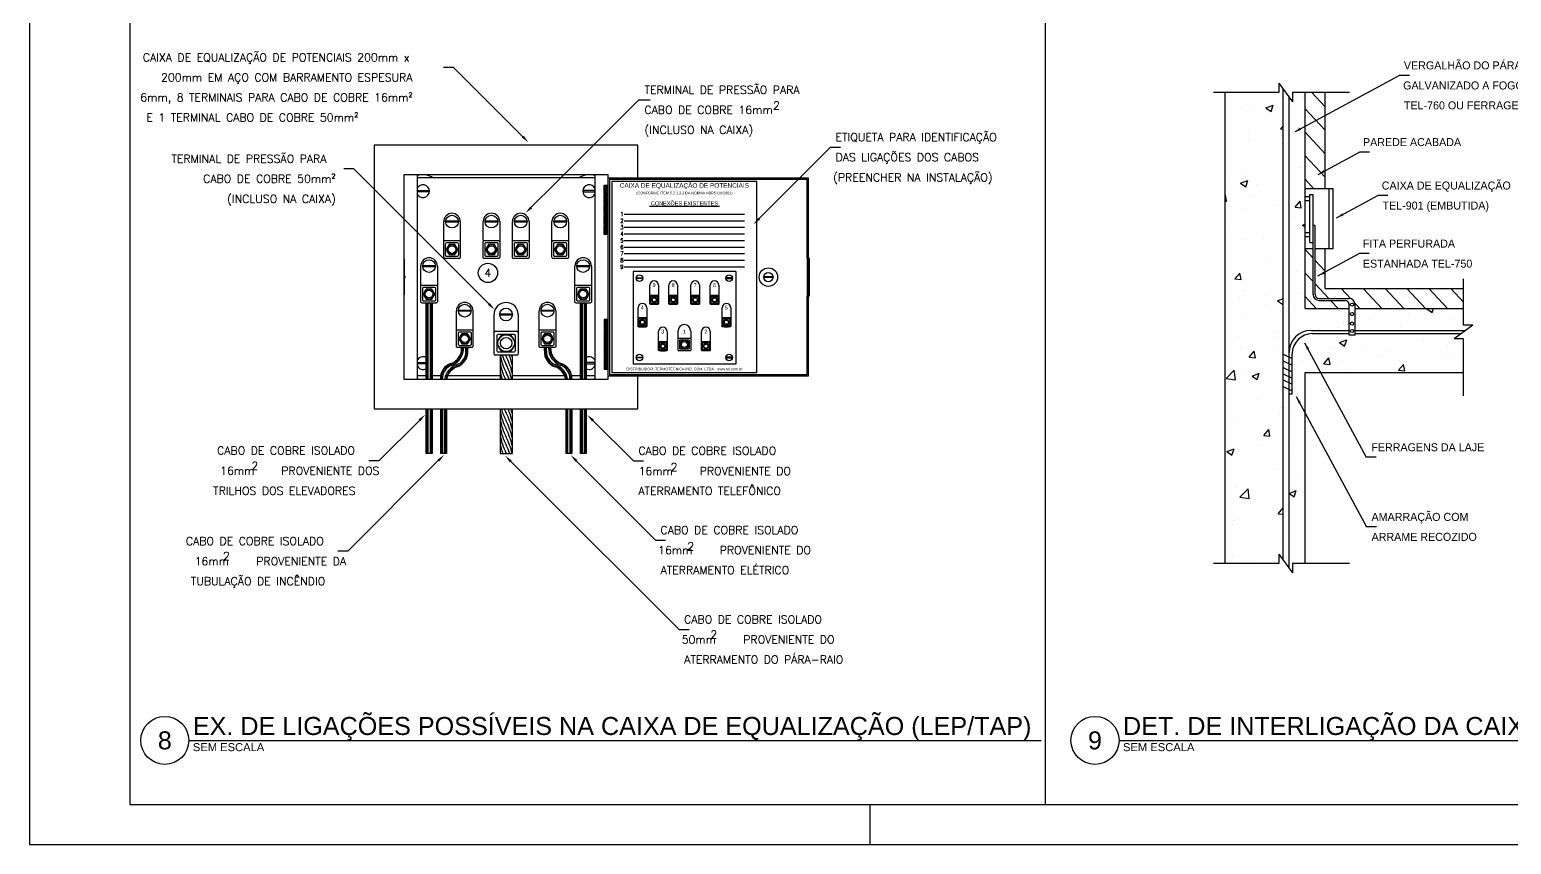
# Paper-space layout '6-EDA-DET-GER0-05_R01' of a CAD drawing. Extents: x 324 to 1165, y -59 to 535.
# Drawn here: x 324.5 to 694.8, y -59.1 to 144.5 of the extents above; entities that cross this region are included whole.
import ezdxf
from ezdxf.enums import TextEntityAlignment as Align

# ---------------------------------------------------------------- set-up
doc = ezdxf.new("R2010")
doc.units = 0
doc.header["$LTSCALE"] = 0.1
doc.layers.get('0').update_dxf_attribs({"linetype": 'CONTINUOUS'})
for name, color, linetype in [('A-02', 2, 'CONTINUOUS'), ('C01', 1, 'CONTINUOUS'), ('C02', 2, 'CONTINUOUS'), ('C03', 3, 'CONTINUOUS'), ('C04', 4, 'CONTINUOUS'), ('Termotécnica', 7, 'CONTINUOUS'), ('Títulos', 2, 'CONTINUOUS')]:
    doc.layers.add(name, color=color, linetype=linetype)
doc.styles.add('120CL', font='arial.ttf', dxfattribs={"height": 3})
doc.styles.add('80CL', font='ACENT.SHX', dxfattribs={"height": 2})
doc.styles.add('R80', font='romans.shx', dxfattribs={"height": 0.2})
doc.styles.get("Standard").update_dxf_attribs({"font": 'ARIALUNI.TTF'})

# ---------------------------------------------------------------- blocks, each defined once
blk = doc.blocks.new('*X77')
at = {"color": 0}
for p, q in [((43.46, 100.65), (43.46, 100.65)), ((43.55, 100.87), (43.55, 100.87)), ((28.39, 98.27), (28.39, 98.27)), ((29.11, 97.38), (29.11, 97.38)), ((30.11, 98.82), (30.11, 98.82)), ((34.23, 98.17), (36.05, 98.87)), ((34.23, 98.17), (35.52, 97.3)), ((35.52, 97.3), (36.05, 98.87)), ((35.62, 98.23), (35.62, 98.23)), ((29.97, 92.79), (29.97, 92.79)), ((37.91, 92.89), (38.52, 93.61)), ((37.91, 92.89), (38.52, 92.84)), ((29.8, 90.17), (29.8, 90.17)), ((38.32, 89.17), (38.32, 89.17)), ((43.15, 92), (43.15, 92)), ((43.85, 92.21), (43.85, 92.21)), ((28.78, 87.98), (28.78, 87.98)), ((29.48, 81.51), (29.48, 81.51)), ((42.83, 83.34), (42.83, 83.34)), ((24.91, 79.51), (24.91, 79.51)), ((27.9, 79.32), (29.73, 80.01)), ((27.9, 79.32), (29.2, 78.44)), ((29.2, 78.44), (29.73, 80.01)), ((31.79, 79.02), (31.79, 79.02)), ((24.02, 76.33), (24.12, 76.46)), ((24.02, 74.86), (24.42, 74.83)), ((24.42, 74.83), (24.12, 76.46)), ((30.39, 76.01), (30.39, 76.01)), ((41.52, 73.33), (42.77, 74.83)), ((42.52, 74.69), (42.52, 74.69)), ((43.07, 73.2), (42.77, 74.83)), ((29.17, 72.86), (29.17, 72.86)), ((37.24, 73.66), (37.24, 73.66)), ((41.37, 70.93), (41.37, 70.93)), ((41.52, 73.33), (43.07, 73.2)), ((24.95, 68.76), (24.95, 68.76)), ((43.42, 68.85), (44.02, 69.07)), ((43.42, 68.85), (44.02, 68.45)), ((43.47, 67.95), (43.47, 67.95)), ((28.31, 65.34), (28.31, 65.34)), ((28.85, 64.2), (28.85, 64.2)), ((33.62, 65.7), (33.62, 65.7)), ((42.2, 66.03), (42.2, 66.03)), ((34.53, 60.67), (34.53, 60.67)), ((41.04, 61.53), (41.04, 61.53)), ((26.47, 55.41), (27.73, 56.9)), ((28.03, 55.27), (27.73, 56.9)), ((38.24, 56.25), (38.24, 56.25)), ((41.88, 57.38), (41.88, 57.38)), ((26.47, 55.41), (28.03, 55.27)), ((28.53, 55.55), (28.53, 55.55)), ((28.55, 52.42), (28.55, 52.42)), ((27.69, 50.42), (27.69, 50.42)), ((34.04, 48.92), (34.04, 48.92)), ((34.2, 51.27), (34.2, 51.27)), ((37.1, 49.99), (38.52, 50.54)), ((37.1, 49.99), (38.39, 49.12)), ((38.39, 49.12), (38.52, 49.49)), ((41.57, 48.72), (41.57, 48.72)), ((42.43, 51.83), (42.43, 51.83)), ((28.22, 46.89), (28.22, 46.89)), ((53.63, 44.48), (53.63, 44.48)), ((60.14, 45.33), (60.14, 45.33)), ((61.79, 47.75), (61.79, 47.75)), ((67.49, 45.94), (67.49, 45.94)), ((69.98, 46.63), (69.98, 46.63)), ((74.46, 47.91), (74.82, 48.05)), ((74.46, 47.91), (75.76, 47.04)), ((75.67, 47.17), (75.67, 47.17)), ((75.76, 47.04), (76.1, 48.05)), ((81.24, 45.51), (81.24, 45.51)), ((27.36, 41.02), (27.36, 41.02)), ((37.21, 42.32), (37.21, 42.32)), ((52.33, 43.33), (52.33, 43.33)), ((54.38, 41.73), (54.38, 41.73)), ((67.89, 43.68), (67.89, 43.68)), ((27.9, 38.23), (27.9, 38.23)), ((30.08, 35.85), (31.34, 37.34)), ((31.64, 35.71), (31.34, 37.34)), ((37.17, 40.73), (37.17, 40.73)), ((37.26, 38.61), (37.26, 38.61)), ((51.14, 38.03), (51.14, 38.03)), ((52.62, 39.53), (54.44, 40.22)), ((52.62, 39.53), (53.91, 38.65)), ((53.91, 38.65), (54.44, 40.22)), ((58.56, 37.63), (58.56, 37.63)), ((65.02, 37.44), (65.02, 37.44)), ((73.72, 40.23), (73.72, 40.23)), ((79.56, 38.54), (79.56, 38.54)), ((30.08, 35.85), (31.64, 35.71)), ((43.4, 35.02), (43.4, 35.02)), ((46.79, 34.22), (46.79, 34.22)), ((48.73, 34.22), (49.98, 35.71)), ((48.73, 34.22), (50.29, 34.08)), ((50.29, 34.08), (49.98, 35.71)), ((53.3, 35.08), (53.3, 35.08)), ((63.14, 36.38), (63.14, 36.38)), ((67.38, 32.59), (68.63, 34.08)), ((67.57, 35.02), (67.57, 35.02)), ((68.93, 32.45), (68.63, 34.08)), ((78.9, 36.86), (78.9, 36.86)), ((80.92, 36.85), (80.92, 36.85)), ((24.3, 30.53), (26.33, 32.64)), ((24.3, 30.53), (26.61, 30.17)), ((26.61, 30.17), (26.33, 32.64)), ((28.23, 32.42), (28.23, 32.42)), ((30.37, 32.06), (30.37, 32.06)), ((30.77, 31.14), (32.59, 31.84)), ((30.77, 31.14), (32.07, 30.27)), ((32.07, 30.27), (32.59, 31.84)), ((40.93, 31.41), (40.93, 31.41)), ((54.07, 33.07), (54.07, 33.07)), ((67.38, 32.59), (68.93, 32.45)), ((27.59, 29.58), (27.59, 29.58)), ((32.2, 25.33), (32.2, 25.33)), ((38.16, 23.32), (38.16, 23.32)), ((40.62, 22.76), (40.62, 22.76)), ((27.27, 20.92), (27.27, 20.92)), ((37.68, 21.84), (37.68, 21.84)), ((33.69, 16.29), (34.94, 17.79)), ((33.69, 16.29), (35.24, 16.16)), ((35.24, 16.16), (34.94, 17.79)), ((24.45, 12.29), (26.27, 12.98)), ((24.45, 12.29), (25.74, 11.41)), ((25.74, 11.41), (26.27, 12.98)), ((26.95, 12.27), (26.95, 12.27)), ((27.02, 12.11), (27.02, 12.11)), ((33.11, 13.71), (33.11, 13.71)), ((40.3, 14.1), (40.3, 14.1)), ((40.9, 11.53), (40.9, 11.53)), ((37.09, 7.81), (37.09, 7.81)), ((32.78, 4.32), (32.78, 4.32)), ((42.62, 5.61), (42.62, 5.61)), ((26.27, 3.46), (26.27, 3.46)), ((26.64, 3.61), (26.64, 3.61)), ((27.75, 0.9), (29.77, 3.01)), ((27.75, 0.9), (30.06, 0.54)), ((30.06, 0.54), (29.77, 3.01)), ((40.02, 1.84), (41.79, 2.52)), ((40.02, 1.78), (41.26, 0.95)), ((41.26, 0.95), (41.79, 2.52)), ((43.32, 2.1), (43.32, 2.1)), ((28.16, -0.5), (28.16, -0.5)), ((35.84, -1.76), (35.84, -1.76)), ((37.3, -3.26), (38.52, -1.81)), ((37.3, -3.26), (38.52, -3.37)), ((25.94, -5.94), (25.94, -5.94)), ((26.32, -5.04), (26.32, -5.04)), ((27.44, -4.67), (27.44, -4.67)), ((35.78, -4.64), (35.78, -4.64)), ((41.32, -5.25), (41.32, -5.25)), ((38.09, -9.6), (38.09, -9.6)), ((26, -13.7), (26, -13.7)), ((28.94, -14.9), (28.94, -14.9)), ((30.67, -14.98), (30.67, -14.98))]:
    blk.add_line(p, q, dxfattribs=at)
blk = doc.blocks.new('*U81')
blk.add_line((0.6, 0), (21.9, 0))
blk.add_circle((0, 0), 0.6)
at = {"color": 1}
for tag, height, p in [('NOMEDES', 0.45, (0.7, 0)), ('ESCDES', 0.2, (0.7, -0.329))]:
    blk.add_attdef(tag, text='', height=height, dxfattribs=at).set_placement(p, align=Align.BOTTOM_LEFT)
blk.add_attdef('NUMDES', text='', height=0.45, dxfattribs=at).set_placement((0, 0), align=Align.MIDDLE_CENTER)
blk = doc.blocks.new('*U78')
blk.add_line((0.6, 0), (16.91, 0))
blk.add_circle((0, 0), 0.6)
at = {"color": 1}
for tag, height, p in [('NOMEDES', 0.45, (0.7, 0)), ('ESCDES', 0.2, (0.7, -0.329))]:
    blk.add_attdef(tag, text='', height=height, dxfattribs=at).set_placement(p, align=Align.BOTTOM_LEFT)
blk.add_attdef('NUMDES', text='', height=0.45, dxfattribs=at).set_placement((0, 0), align=Align.MIDDLE_CENTER)

psp = doc.layouts.new('6-EDA-DET-GER0-05_R01')

# ---------------------------------------------------------------- linework, layer by layer
for p, q in [((324.46, 534.88), (324.46, -59.12)), ((534.46, -49.12), (534.46, -59.12)), ((324.46, -59.12), (1165.46, -59.12))]:
    psp.add_line(p, q)
at = {"color": 6}
for p, q in [((349.46, 524.88), (349.46, -49.12)), ((349.46, -49.12), (1155.46, -49.12))]:
    psp.add_line(p, q, dxfattribs=at)
at = {"layer": 'A-02'}
psp.add_line((578.25, 149.88), (578.25, -49.12), dxfattribs=at)
at = {"layer": 'C01'}
for p, q in [((636.68, 131.12), (636.68, 128.77)), ((636.68, 131.12), (640.1, 126.43)), ((636.68, 128.77), (620.34, 128.77)), ((654.28, 128.77), (640.1, 128.77)), ((640.1, 128.77), (640.1, 126.43)), ((644.83, 128.8), (648.21, 125.18)), ((643.21, 124.67), (648.21, 119.31)), ((643.21, 118.81), (648.21, 113.45)), ((643.21, 112.95), (648.21, 107.59)), ((643.21, 107.08), (645.34, 104.8)), ((643.21, 89.49), (645.21, 87.35)), ((645.71, 86.81), (648.21, 84.13)), ((643.21, 83.63), (645.21, 81.49)), ((682.79, 70.6), (682.79, 82.21)), ((645.71, 80.95), (649.12, 77.3)), ((652.25, 79.8), (654.65, 77.23)), ((657.73, 79.8), (662.39, 74.8)), ((663.2, 79.8), (667.86, 74.8)), ((668.67, 79.8), (673.33, 74.8)), ((674.14, 79.8), (678.8, 74.8)), ((679.61, 79.8), (682.79, 76.39)), ((643.21, 77.77), (645.98, 74.8)), ((649.58, 76.8), (651.45, 74.8)), ((655.67, 76.14), (656.92, 74.8)), ((685.14, 70.6), (680.44, 67.19)), ((685.14, 70.6), (682.79, 70.6)), ((682.79, 67.19), (680.44, 67.19)), ((682.79, 53), (682.79, 67.19)), ((636.68, 13.41), (640.1, 8.72)), ((636.68, 13.41), (636.68, 11.06)), ((636.68, 11.06), (620.34, 11.06)), ((654.28, 11.06), (640.1, 11.06)), ((640.1, 11.06), (640.1, 8.72))]:
    psp.add_line(p, q, dxfattribs=at)
at = {"layer": 'C02'}
for p, q in [((640.85, 119.05), (666.77, 133.02)), ((669.27, 133.02), (666.77, 133.02)), ((648.21, 104.8), (648.21, 128.8)), ((646.45, 108.28), (656.81, 113.86)), ((659.31, 113.86), (656.81, 113.86)), ((651.05, 97.43), (661.41, 103.01)), ((663.91, 103.01), (661.41, 103.01)), ((648.21, 79.8), (648.21, 89.8)), ((646.42, 82.91), (656.77, 88.49)), ((659.27, 88.49), (656.77, 88.49)), ((648.21, 79.8), (682.79, 79.8)), ((643.11, 66.24), (658.52, 37.61)), ((641.01, 52.82), (658.57, 20.21)), ((661.02, 37.61), (658.52, 37.61)), ((661.07, 20.21), (658.57, 20.21))]:
    psp.add_line(p, q, dxfattribs=at)
for points in [[(642.19, 119.41), (641.91, 119.94), (640.46, 118.83)], [(648.19, 108.86), (647.9, 109.39), (646.45, 108.28)], [(652.79, 98.01), (652.5, 98.54), (651.05, 97.43)], [(648.15, 83.49), (647.87, 84.02), (646.42, 82.91)], [(643.68, 64.51), (644.22, 64.79), (643.11, 66.24)], [(641.59, 51.09), (642.12, 51.37), (641.01, 52.82)]]:
    psp.add_solid(points, dxfattribs=at)
at = {"layer": 'C03'}
for p, q in [((623.21, 11.06), (623.21, 128.8)), ((643.21, 74.8), (643.21, 128.8)), ((643.21, 104.8), (650.21, 104.8)), ((649.21, 89.8), (649.21, 104.8)), ((650.21, 89.8), (650.21, 104.8)), ((643.21, 102.8), (644.41, 102.8)), ((643.21, 101.8), (644.41, 101.8)), ((644.41, 103.3), (645.21, 103.3)), ((644.41, 91.3), (644.41, 103.3)), ((645.21, 78.3), (645.21, 103.3)), ((643.21, 93.8), (644.41, 93.8)), ((643.21, 92.8), (644.41, 92.8)), ((645.71, 95.52), (645.21, 95.52)), ((645.71, 78.3), (645.71, 95.52)), ((643.21, 89.8), (645.21, 89.8)), ((644.41, 91.3), (645.21, 91.3)), ((645.71, 89.8), (650.21, 89.8)), ((643.21, 74.8), (654.21, 74.8)), ((646.71, 77.3), (654.21, 77.3)), ((646.71, 76.8), (653.21, 76.8)), ((654.21, 68.13), (654.21, 75.8)), ((655.71, 68.13), (655.71, 75.8)), ((655.71, 74.8), (682.79, 74.8)), ((644.71, 69.3), (654.21, 69.3)), ((645.01, 68.5), (654.21, 68.5)), ((655.71, 68.13), (654.21, 68.13)), ((655.71, 69.3), (683.34, 69.3)), ((655.71, 68.5), (682.24, 68.5)), ((640.01, 53.36), (640.01, 63.5)), ((643.21, 58.8), (682.79, 58.8)), ((643.21, 11.06), (643.21, 58.8)), ((640.01, 53.36), (639.21, 53.36))]:
    psp.add_line(p, q, dxfattribs=at)
for centre in [(654.96, 75.74), (654.96, 73.38), (654.96, 71.02), (654.96, 69.18)]:
    psp.add_circle(centre, 0.394, dxfattribs=at)
for centre, radius, start, end in [((646.71, 78.3), 1.5, 180, 270), ((646.71, 78.3), 1, 180, 270), ((653.21, 75.8), 1, 0, 90), ((654.21, 75.8), 1.5, 0, 90), ((644.71, 63.8), 5.5, 90, 180), ((645.01, 63.5), 5, 90, 180)]:
    psp.add_arc(centre, radius, start, end, dxfattribs=at)
at = {"layer": 'C04'}
for p, q in [((637.71, 12), (637.71, 129.71)), ((639.21, 9.94), (639.21, 127.65)), ((637.71, 63.38), (640.01, 62.29)), ((637.71, 61.67), (640.01, 60.59)), ((637.71, 60.02), (640.01, 58.93)), ((637.71, 58.46), (640.01, 57.38)), ((637.71, 56.95), (640.01, 55.87)), ((637.71, 55.31), (640.01, 54.23))]:
    psp.add_line(p, q, dxfattribs=at)
at = {"layer": 'Termotécnica', "color": 2}
for p, q in [((430.39, 135.03), (427.89, 135.03)), ((430.39, 135.03), (447.72, 117.71)), ((476.68, 126.92), (455.85, 106.09)), ((476.68, 126.92), (479.55, 126.92)), ((524.62, 115.08), (506.78, 97.24)), ((524.62, 115.08), (527.12, 115.08)), ((405.46, 109.69), (402.96, 109.69)), ((405.46, 109.69), (433.2, 81.95)), ((421.3, 108.16), (421.3, 57.1)), ((465.77, 57.1), (465.77, 108.16)), ((455.85, 106.09), (449.82, 100.07)), ((468.08, 103.27), (468.08, 105.61)), ((468.08, 105.61), (468.9, 105.61)), ((468.9, 105.61), (468.9, 93.25)), ((468.9, 105.61), (469.07, 105.61)), ((468.9, 103.27), (468.08, 103.27)), ((468.08, 100.76), (468.08, 103.1)), ((468.9, 103.1), (468.08, 103.1)), ((468.9, 100.76), (468.08, 100.76)), ((468.08, 98.26), (468.08, 100.6)), ((468.9, 100.6), (468.08, 100.6)), ((468.9, 98.26), (468.08, 98.26)), ((468.08, 95.76), (468.08, 98.1)), ((468.9, 98.1), (468.08, 98.1)), ((473.08, 98.38), (503.1, 98.38)), ((473.08, 96.73), (503.1, 96.73)), ((468.9, 95.76), (468.08, 95.76)), ((468.08, 93.25), (468.08, 95.59)), ((468.9, 95.59), (468.08, 95.59)), ((468.9, 93.25), (468.08, 93.25)), ((468.9, 93.25), (469.07, 93.25)), ((473.08, 95.08), (503.1, 95.08)), ((473.08, 93.43), (503.1, 93.43)), ((473.08, 91.79), (503.1, 91.79)), ((473.08, 90.14), (503.1, 90.14)), ((418.11, 87.08), (418.01, 87.08)), ((418.17, 78.25), (418.17, 87.01)), ((473.08, 88.49), (503.1, 88.49)), ((473.08, 86.85), (503.1, 86.85)), ((473.08, 85.2), (503.1, 85.2)), ((433.2, 81.95), (439.22, 75.92)), ((500.94, 84), (475.25, 84)), ((475.25, 84), (475.25, 60.86)), ((500.94, 84), (500.94, 60.86)), ((418.11, 78.18), (418.01, 78.18)), ((423.51, 76.15), (423.51, 57.1)), ((423.51, 76.15), (425.06, 76.15)), ((425.06, 76.15), (425.06, 57.1)), ((462.02, 76.15), (463.57, 76.15)), ((462.02, 76.15), (462.02, 57.1)), ((463.57, 76.15), (463.57, 57.1)), ((468.08, 72.01), (468.08, 69.67)), ((469.07, 72.01), (468.08, 72.01)), ((468.9, 72.01), (469.07, 72.01)), ((468.9, 72.01), (468.9, 59.65)), ((469.07, 70.84), (469.07, 72.54)), ((440.52, 63.41), (440.52, 68.82)), ((440.83, 69.14), (446.24, 69.14)), ((441.31, 66.51), (441.31, 68.02)), ((446.56, 68.82), (446.56, 63.41)), ((468.9, 69.67), (468.08, 69.67)), ((468.08, 69.5), (468.08, 67.16)), ((468.9, 69.5), (468.08, 69.5)), ((468.9, 67.16), (468.08, 67.16)), ((468.08, 67), (468.08, 64.66)), ((468.9, 67), (468.08, 67)), ((476.68, 70.18), (478.5, 70.18)), ((477.1, 70.18), (478.08, 70.18)), ((486.52, 64.37), (486.52, 67.19)), ((486.68, 67.36), (489.5, 67.36)), ((486.93, 65.99), (486.93, 66.78)), ((489.67, 67.19), (489.67, 64.37)), ((498.1, 70.18), (499.08, 70.18)), ((432.08, 65.01), (434.31, 65.01)), ((433.97, 64.18), (433.97, 65.01)), ((446.24, 63.09), (440.83, 63.09)), ((442.04, 63.09), (442.04, 57.1)), ((445.04, 63.09), (445.04, 57.1)), ((453.11, 64.18), (453.11, 65.01)), ((468.9, 64.66), (468.08, 64.66)), ((468.08, 64.5), (468.08, 62.16)), ((468.9, 64.5), (468.08, 64.5)), ((482.13, 64.21), (483.29, 64.21)), ((489.5, 64.21), (486.68, 64.21)), ((468.9, 62.16), (468.08, 62.16)), ((468.08, 61.99), (468.08, 59.65)), ((468.9, 61.99), (468.08, 61.99)), ((468.08, 59.65), (469.07, 59.65)), ((468.9, 59.65), (469.07, 59.65)), ((500.94, 60.86), (475.25, 60.86)), ((423.51, 49.69), (423.51, 38.57)), ((425.06, 49.69), (425.06, 38.57)), ((427.1, 49.69), (427.1, 38.57)), ((428.65, 49.69), (428.65, 38.57)), ((442.04, 49.69), (442.04, 38.57)), ((445.04, 49.69), (445.04, 38.57)), ((458.43, 49.69), (458.43, 38.57)), ((459.98, 49.69), (459.98, 38.57)), ((462.02, 49.69), (462.02, 38.57)), ((463.57, 49.69), (463.57, 38.57)), ((411.76, 36.72), (421.86, 46.82)), ((475.34, 36.69), (465.23, 46.79)), ((425.06, 38.57), (423.51, 38.57)), ((428.65, 38.57), (427.1, 38.57)), ((442.04, 38.57), (445.04, 38.57)), ((459.98, 38.57), (458.43, 38.57)), ((463.57, 38.57), (462.02, 38.57)), ((403.94, 14.12), (426.59, 36.77)), ((411.76, 36.72), (409.26, 36.72)), ((450.73, 30.55), (444.71, 36.57)), ((480.9, 16.9), (461.07, 36.74)), ((475.34, 36.69), (477.84, 36.69)), ((486.77, -5.41), (450.73, 30.55)), ((480.9, 16.9), (483.4, 16.9)), ((403.94, 14.12), (401.44, 14.12)), ((486.77, -5.41), (489.27, -5.41))]:
    psp.add_line(p, q, dxfattribs=at)
at = {"layer": 'Termotécnica', "color": 3}
for p, q in [((476.48, 115.57), (410.6, 115.57)), ((410.6, 115.57), (410.6, 49.69)), ((476.48, 107.34), (476.48, 115.57)), ((469.07, 108.16), (418.01, 108.16)), ((418.01, 108.16), (418.01, 57.1)), ((469.07, 57.1), (469.07, 108.16)), ((519.14, 107.34), (469.07, 107.34)), ((518.81, 107.01), (469.4, 107.01)), ((469.4, 107.01), (469.4, 58.25)), ((518.81, 87.35), (518.81, 107.01)), ((519.14, 87.44), (519.14, 107.34)), ((519.03, 78.13), (519.03, 87.13)), ((519.36, 78.04), (519.36, 87.22)), ((518.81, 58.25), (518.81, 77.91)), ((519.14, 57.92), (519.14, 77.82)), ((442.35, 68.18), (441.15, 66.11)), ((444.73, 68.18), (442.35, 68.18)), ((445.93, 66.11), (444.73, 68.18)), ((487.47, 66.86), (486.85, 65.78)), ((488.71, 66.86), (487.47, 66.86)), ((489.34, 65.78), (488.71, 66.86)), ((441.15, 66.11), (442.35, 64.05)), ((442.35, 64.05), (444.73, 64.05)), ((444.73, 64.05), (445.93, 66.11)), ((486.85, 65.78), (487.47, 64.71)), ((487.47, 64.71), (488.71, 64.71)), ((488.71, 64.71), (489.34, 65.78)), ((418.01, 57.1), (469.07, 57.1)), ((469.07, 57.92), (519.14, 57.92)), ((469.4, 58.25), (518.81, 58.25)), ((476.48, 49.69), (476.48, 57.92)), ((410.6, 49.69), (476.48, 49.69))]:
    psp.add_line(p, q, dxfattribs=at)
at = {"layer": 'Termotécnica', "color": 1}
for p, q in [((465.77, 107.43), (421.3, 107.43)), ((468.34, 103.35), (468.34, 105.52)), ((468.67, 103.35), (468.67, 105.52)), ((468.34, 100.85), (468.34, 103.02)), ((468.34, 98.34), (468.34, 100.52)), ((468.41, 103.1), (468.41, 103.27)), ((468.41, 100.6), (468.41, 100.76)), ((468.67, 100.85), (468.67, 103.02)), ((468.67, 98.34), (468.67, 100.52)), ((437.81, 91.74), (437.81, 96.51)), ((441.95, 96.51), (441.95, 91.42)), ((445.13, 91.42), (445.13, 96.51)), ((449.27, 96.51), (449.27, 91.42)), ((468.34, 95.84), (468.34, 98.01)), ((468.41, 98.1), (468.41, 98.26)), ((468.67, 95.84), (468.67, 98.01)), ((468.34, 93.34), (468.34, 95.51)), ((468.41, 95.59), (468.41, 95.76)), ((468.67, 93.34), (468.67, 95.51)), ((518.81, 87.35), (518.81, 77.91)), ((484.23, 77.97), (484.23, 80.62)), ((486.38, 80.62), (486.38, 77.97)), ((489.73, 77.98), (489.73, 80.63)), ((491.89, 80.63), (491.89, 77.98)), ((423.67, 76.15), (423.67, 57.1)), ((424, 76.15), (424, 57.1)), ((424.57, 76.15), (424.57, 57.1)), ((424.89, 76.15), (424.89, 57.1)), ((451.81, 69.14), (451.81, 74.24)), ((455.95, 74.24), (455.95, 69.14)), ((462.18, 76.15), (462.18, 57.1)), ((462.51, 76.15), (462.51, 57.1)), ((463.08, 76.15), (463.08, 57.1)), ((463.41, 76.15), (463.41, 57.1)), ((440.52, 68.82), (440.52, 73.28)), ((446.56, 73.28), (446.56, 68.82)), ((468.34, 71.92), (468.34, 69.75)), ((468.67, 71.92), (468.67, 69.75)), ((468.34, 69.42), (468.34, 67.25)), ((468.34, 66.92), (468.34, 64.74)), ((468.41, 69.67), (468.41, 69.5)), ((468.41, 67.16), (468.41, 67)), ((468.67, 69.42), (468.67, 67.25)), ((468.67, 66.92), (468.67, 64.74)), ((486.52, 67.19), (486.52, 69.18)), ((489.67, 69.18), (489.67, 67.19)), ((492.4, 66.36), (492.4, 69.02)), ((494.56, 69.02), (494.56, 66.36)), ((433.48, 64.18), (433.48, 65.01)), ((433.81, 64.18), (433.81, 65.01)), ((453.27, 64.18), (453.27, 65.01)), ((453.6, 64.18), (453.6, 65.01)), ((468.34, 64.41), (468.34, 62.24)), ((468.41, 64.66), (468.41, 64.5)), ((468.67, 64.41), (468.67, 62.24)), ((468.34, 61.91), (468.34, 59.74)), ((468.41, 62.16), (468.41, 61.99)), ((468.67, 61.91), (468.67, 59.74)), ((421.3, 58.01), (423.51, 58.01)), ((425.06, 58.01), (427.16, 58.01)), ((428.96, 58.01), (442.04, 58.01)), ((445.04, 58.01), (458.12, 58.01)), ((459.92, 58.01), (462.02, 58.01)), ((463.57, 58.01), (465.77, 58.01)), ((423.67, 49.69), (423.67, 38.57)), ((424, 49.69), (424, 38.57)), ((424.57, 49.69), (424.57, 38.57)), ((424.89, 49.69), (424.89, 38.57)), ((427.27, 49.69), (427.27, 38.57)), ((427.6, 49.69), (427.6, 38.57)), ((428.16, 49.69), (428.16, 38.57)), ((428.49, 49.69), (428.49, 38.57)), ((458.59, 49.69), (458.59, 38.57)), ((458.92, 49.69), (458.92, 38.57)), ((459.48, 49.69), (459.48, 38.57)), ((459.81, 49.69), (459.81, 38.57)), ((462.18, 49.69), (462.18, 38.57)), ((462.51, 49.69), (462.51, 38.57)), ((463.08, 49.69), (463.08, 38.57)), ((463.41, 49.69), (463.41, 38.57))]:
    psp.add_line(p, q, dxfattribs=at)
at = {"layer": 'Termotécnica', "color": 4}
psp.add_line((496.85, 100.29), (479.41, 100.29), dxfattribs=at)
at = {"layer": 'Termotécnica', "color": 1}
for points in [[(421.35, 104.27), (424.22, 104.27), (424.22, 103.95), (421.35, 103.95)], [(465.72, 104.27), (462.86, 104.27), (462.86, 103.95), (465.72, 103.95)], [(428.58, 96.67), (431.44, 96.67), (431.44, 96.36), (428.58, 96.36)], [(438.45, 96.67), (441.31, 96.67), (441.31, 96.36), (438.45, 96.36)], [(445.77, 96.67), (448.63, 96.67), (448.63, 96.36), (445.77, 96.36)], [(455.63, 96.67), (458.5, 96.67), (458.5, 96.36), (455.63, 96.36)], [(422.85, 85.53), (425.72, 85.53), (425.72, 85.22), (422.85, 85.22)], [(461.36, 85.53), (464.23, 85.53), (464.23, 85.22), (461.36, 85.22)], [(476.16, 82.43), (477.65, 82.43), (477.65, 82.26), (476.16, 82.26)], [(500.03, 82.43), (498.54, 82.43), (498.54, 82.26), (500.03, 82.26)], [(431.76, 74.4), (434.63, 74.4), (434.63, 74.08), (431.76, 74.08)], [(452.45, 74.4), (455.32, 74.4), (455.32, 74.08), (452.45, 74.08)], [(480.92, 76.33), (481.29, 76.97), (480.92, 77.62), (480.17, 77.62), (479.8, 76.97), (480.17, 76.33)], [(485.68, 76.33), (486.05, 76.97), (485.68, 77.62), (484.93, 77.62), (484.56, 76.97), (484.93, 76.33)], [(491.19, 76.34), (491.56, 76.98), (491.19, 77.63), (490.44, 77.63), (490.07, 76.98), (490.44, 76.34)], [(496.01, 76.33), (496.39, 76.97), (496.01, 77.62), (495.27, 77.62), (494.9, 76.97), (495.27, 76.33)], [(442.11, 73.44), (444.97, 73.44), (444.97, 73.12), (442.11, 73.12)], [(442.11, 73.44), (444.97, 73.44), (444.97, 73.12), (442.11, 73.12)], [(477.96, 70.69), (478.34, 71.34), (477.96, 71.98), (477.22, 71.98), (476.85, 71.34), (477.22, 70.69)], [(498.97, 70.69), (499.34, 71.34), (498.97, 71.98), (498.22, 71.98), (497.85, 71.34), (498.22, 70.69)], [(483.08, 64.72), (483.45, 65.37), (483.08, 66.02), (482.33, 66.02), (481.96, 65.37), (482.33, 64.72)], [(493.85, 64.72), (494.23, 65.37), (493.85, 66.02), (493.11, 66.02), (492.73, 65.37), (493.11, 64.72)], [(476.16, 62.61), (477.65, 62.61), (477.65, 62.44), (476.16, 62.44)], [(500.03, 62.61), (498.54, 62.61), (498.54, 62.44), (500.03, 62.44)]]:
    psp.add_lwpolyline(points, close=True, dxfattribs=at)
at = {"layer": 'Termotécnica', "color": 2}
for points in [[(469.97, 58.75), (506.21, 58.75), (506.21, 106.51), (469.97, 106.51)], [(430.73, 88.27), (431.44, 89.51), (430.73, 90.75), (429.3, 90.75), (428.58, 89.51), (429.3, 88.27)], [(440.6, 88.27), (441.31, 89.51), (440.6, 90.75), (439.16, 90.75), (438.45, 89.51), (439.16, 88.27)], [(447.92, 88.27), (448.63, 89.51), (447.92, 90.75), (446.48, 90.75), (445.77, 89.51), (446.48, 88.27)], [(457.78, 88.27), (458.5, 89.51), (457.78, 90.75), (456.35, 90.75), (455.63, 89.51), (456.35, 88.27)], [(508.05, 82.74), (510.13, 82.74), (510.13, 82.51), (508.05, 82.51)], [(425, 77.13), (425.72, 78.37), (425, 79.61), (423.57, 79.61), (422.85, 78.37), (423.57, 77.13)], [(463.51, 77.13), (464.23, 78.37), (463.51, 79.61), (462.08, 79.61), (461.36, 78.37), (462.08, 77.13)], [(433.91, 65.99), (434.63, 67.23), (433.91, 68.47), (432.48, 68.47), (431.76, 67.23), (432.48, 65.99)], [(454.6, 65.99), (455.32, 67.23), (454.6, 68.47), (453.17, 68.47), (452.45, 67.23), (453.17, 65.99)]]:
    psp.add_lwpolyline(points, close=True, dxfattribs=at)
at = {"layer": 'Termotécnica', "color": 1}
for points in [[(427.94, 91.42), (427.94, 96.51)], [(432.08, 96.51), (432.08, 91.42)], [(455, 91.42), (455, 96.51)], [(459.13, 96.51), (459.13, 91.42)], [(422.22, 80.28), (422.22, 85.38)], [(426.35, 85.38), (426.35, 80.28)], [(460.73, 80.28), (460.73, 85.38)], [(464.86, 85.38), (464.86, 80.28)], [(479.47, 77.97), (479.47, 80.62)], [(481.62, 80.62), (481.62, 77.97)], [(494.56, 77.97), (494.56, 80.62)], [(496.72, 80.62), (496.72, 77.97)], [(431.13, 69.14), (431.13, 74.24)], [(435.26, 74.24), (435.26, 69.14)], [(476.51, 72.33), (476.51, 74.98)], [(478.67, 74.98), (478.67, 72.33)], [(497.51, 72.33), (497.51, 74.98)], [(499.67, 74.98), (499.67, 72.33)], [(481.63, 66.36), (481.63, 69.02)], [(483.78, 69.02), (483.78, 66.36)], [(423.51, 60.99), (421.35, 60.99), (421.35, 61.31), (423.51, 61.31)], [(463.57, 60.99), (465.72, 60.99), (465.72, 61.31), (463.57, 61.31)]]:
    psp.add_lwpolyline(points, dxfattribs=at)
at = {"layer": 'Termotécnica', "color": 2}
for points in [[(427.94, 91.42, -0.414214), (427.94, 91.42, -0.414214), (427.94, 91.42, -0.414214), (428.26, 91.74), (431.76, 91.74, -0.414214), (432.08, 91.42), (432.08, 87.6, -0.414214), (431.76, 87.29), (428.26, 87.29, -0.414214), (427.94, 87.6), (427.94, 91.42, -0.414214)], [(428.42, 90.95, -0.414214), (428.42, 90.95, -0.414214), (428.42, 90.95, -0.414214), (428.74, 91.26), (431.29, 91.26, -0.414214), (431.6, 90.95), (431.6, 88.08, -0.414214), (431.29, 87.76), (428.74, 87.76, -0.414214), (428.42, 88.08), (428.42, 90.95, -0.414214)], [(437.81, 91.42, -0.414214), (437.81, 91.42, -0.414214), (437.81, 91.42, -0.414214), (438.13, 91.74), (441.63, 91.74, -0.414214), (441.95, 91.42), (441.95, 87.6, -0.414214), (441.63, 87.29), (438.13, 87.29, -0.414214), (437.81, 87.6), (437.81, 91.42, -0.414214)], [(438.29, 90.95, -0.414214), (438.29, 90.95, -0.414214), (438.29, 90.95, -0.414214), (438.61, 91.26), (441.15, 91.26, -0.414214), (441.47, 90.95), (441.47, 88.08, -0.414214), (441.15, 87.76), (438.61, 87.76, -0.414214), (438.29, 88.08), (438.29, 90.95, -0.414214)], [(445.13, 91.42, -0.414214), (445.13, 91.42, -0.414214), (445.13, 91.42, -0.414214), (445.45, 91.74), (448.95, 91.74, -0.414214), (449.27, 91.42), (449.27, 87.6, -0.414214), (448.95, 87.29), (445.45, 87.29, -0.414214), (445.13, 87.6), (445.13, 91.42, -0.414214)], [(445.61, 90.95, -0.414214), (445.61, 90.95, -0.414214), (445.61, 90.95, -0.414214), (445.93, 91.26), (448.47, 91.26, -0.414214), (448.79, 90.95), (448.79, 88.08, -0.414214), (448.47, 87.76), (445.93, 87.76, -0.414214), (445.61, 88.08), (445.61, 90.95, -0.414214)], [(455, 91.42, -0.414214), (455, 91.42, -0.414214), (455, 91.42, -0.414214), (455.32, 91.74), (458.82, 91.74, -0.414214), (459.13, 91.42), (459.13, 87.6, -0.414214), (458.82, 87.29), (455.32, 87.29, -0.414214), (455, 87.6), (455, 91.42, -0.414214)], [(455.47, 90.95, -0.414214), (455.47, 90.95, -0.414214), (455.47, 90.95, -0.414214), (455.79, 91.26), (458.34, 91.26, -0.414214), (458.66, 90.95), (458.66, 88.08, -0.414214), (458.34, 87.76), (455.79, 87.76, -0.414214), (455.47, 88.08), (455.47, 90.95, -0.414214)], [(422.22, 80.28, -0.414214), (422.22, 80.28, -0.414214), (422.22, 80.28, -0.414214), (422.53, 80.6), (426.03, 80.6, -0.414214), (426.35, 80.28), (426.35, 76.46, -0.414214), (426.03, 76.15), (422.53, 76.15, -0.414214), (422.22, 76.46), (422.22, 80.28, -0.414214)], [(422.69, 79.81, -0.414214), (422.69, 79.81, -0.414214), (422.69, 79.81, -0.414214), (423.01, 80.12), (425.56, 80.12, -0.414214), (425.88, 79.81), (425.88, 76.94, -0.414214), (425.56, 76.62), (423.01, 76.62, -0.414214), (422.69, 76.94), (422.69, 79.81, -0.414214)], [(460.73, 80.28, -0.414214), (460.73, 80.28, -0.414214), (460.73, 80.28, -0.414214), (461.04, 80.6), (464.55, 80.6, -0.414214), (464.86, 80.28), (464.86, 76.46, -0.414214), (464.55, 76.15), (461.04, 76.15, -0.414214), (460.73, 76.46), (460.73, 80.28, -0.414214)], [(461.2, 79.81, -0.414214), (461.2, 79.81, -0.414214), (461.2, 79.81, -0.414214), (461.52, 80.12), (464.07, 80.12, -0.414214), (464.39, 79.81), (464.39, 76.94, -0.414214), (464.07, 76.62), (461.52, 76.62, -0.414214), (461.2, 76.94), (461.2, 79.81, -0.414214)], [(479.47, 77.97, -0.414214), (479.47, 77.97, -0.414214), (479.47, 77.97, -0.414214), (479.63, 78.13), (481.46, 78.13, -0.414214), (481.62, 77.97), (481.62, 75.98, -0.414214), (481.46, 75.81), (479.63, 75.81, -0.414214), (479.47, 75.98), (479.47, 77.97, -0.414214)], [(479.72, 77.72, -0.414214), (479.72, 77.72, -0.414214), (479.72, 77.72, -0.414214), (479.88, 77.88), (481.21, 77.88, -0.414214), (481.37, 77.72), (481.37, 76.23, -0.414214), (481.21, 76.06), (479.88, 76.06, -0.414214), (479.72, 76.23), (479.72, 77.72, -0.414214)], [(484.23, 77.97, -0.414214), (484.23, 77.97, -0.414214), (484.23, 77.97, -0.414214), (484.4, 78.13), (486.22, 78.13, -0.414214), (486.38, 77.97), (486.38, 75.98, -0.414214), (486.22, 75.81), (484.4, 75.81, -0.414214), (484.23, 75.98), (484.23, 77.97, -0.414214)], [(484.48, 77.72, -0.414214), (484.48, 77.72, -0.414214), (484.48, 77.72, -0.414214), (484.64, 77.88), (485.97, 77.88, -0.414214), (486.14, 77.72), (486.14, 76.23, -0.414214), (485.97, 76.06), (484.64, 76.06, -0.414214), (484.48, 76.23), (484.48, 77.72, -0.414214)], [(489.73, 77.98, -0.414214), (489.73, 77.98, -0.414214), (489.73, 77.98, -0.414214), (489.9, 78.14), (491.72, 78.14, -0.414214), (491.89, 77.98), (491.89, 75.99, -0.414214), (491.72, 75.82), (489.9, 75.82, -0.414214), (489.73, 75.99), (489.73, 77.98, -0.414214)], [(489.98, 77.73, -0.414214), (489.98, 77.73, -0.414214), (489.98, 77.73, -0.414214), (490.15, 77.89), (491.48, 77.89, -0.414214), (491.64, 77.73), (491.64, 76.24, -0.414214), (491.48, 76.07), (490.15, 76.07, -0.414214), (489.98, 76.24), (489.98, 77.73, -0.414214)], [(494.56, 77.97, -0.414214), (494.56, 77.97, -0.414214), (494.56, 77.97, -0.414214), (494.73, 78.13), (496.55, 78.13, -0.414214), (496.72, 77.97), (496.72, 75.98, -0.414214), (496.55, 75.81), (494.73, 75.81, -0.414214), (494.56, 75.98), (494.56, 77.97, -0.414214)], [(494.81, 77.72, -0.414214), (494.81, 77.72, -0.414214), (494.81, 77.72, -0.414214), (494.98, 77.88), (496.3, 77.88, -0.414214), (496.47, 77.72), (496.47, 76.23, -0.414214), (496.3, 76.06), (494.98, 76.06, -0.414214), (494.81, 76.23), (494.81, 77.72, -0.414214)], [(476.51, 72.33, -0.414214), (476.51, 72.33, -0.414214), (476.51, 72.33, -0.414214), (476.68, 72.5), (478.5, 72.5, -0.414214), (478.67, 72.33), (478.67, 70.34, -0.414214), (478.5, 70.18), (476.68, 70.18, -0.414214), (476.51, 70.34), (476.51, 72.33, -0.414214)], [(476.76, 72.08, -0.414214), (476.76, 72.08, -0.414214), (476.76, 72.08, -0.414214), (476.93, 72.25), (478.25, 72.25, -0.414214), (478.42, 72.08), (478.42, 70.59, -0.414214), (478.25, 70.42), (476.93, 70.42, -0.414214), (476.76, 70.59), (476.76, 72.08, -0.414214)], [(497.51, 72.33, -0.414214), (497.51, 72.33, -0.414214), (497.51, 72.33, -0.414214), (497.68, 72.5), (499.5, 72.5, -0.414214), (499.67, 72.33), (499.67, 70.34, -0.414214), (499.5, 70.18), (497.68, 70.18, -0.414214), (497.51, 70.34), (497.51, 72.33, -0.414214)], [(497.76, 72.08, -0.414214), (497.76, 72.08, -0.414214), (497.76, 72.08, -0.414214), (497.93, 72.25), (499.26, 72.25, -0.414214), (499.42, 72.08), (499.42, 70.59, -0.414214), (499.26, 70.42), (497.93, 70.42, -0.414214), (497.76, 70.59), (497.76, 72.08, -0.414214)], [(431.13, 69.14, -0.414214), (431.13, 69.14, -0.414214), (431.13, 69.14, -0.414214), (431.44, 69.46), (434.95, 69.46, -0.414214), (435.26, 69.14), (435.26, 65.32, -0.414214), (434.95, 65.01), (431.44, 65.01, -0.414214), (431.13, 65.32), (431.13, 69.14, -0.414214)], [(431.6, 68.67, -0.414214), (431.6, 68.67, -0.414214), (431.6, 68.67, -0.414214), (431.92, 68.98), (434.47, 68.98, -0.414214), (434.79, 68.67), (434.79, 65.8, -0.414214), (434.47, 65.48), (431.92, 65.48, -0.414214), (431.6, 65.8), (431.6, 68.67, -0.414214)], [(451.81, 69.14, -0.414214), (451.81, 69.14, -0.414214), (451.81, 69.14, -0.414214), (452.13, 69.46), (455.63, 69.46, -0.414214), (455.95, 69.14), (455.95, 65.32, -0.414214), (455.63, 65.01), (452.13, 65.01, -0.414214), (451.81, 65.32), (451.81, 69.14, -0.414214)], [(452.29, 68.67, -0.414214), (452.29, 68.67, -0.414214), (452.29, 68.67, -0.414214), (452.61, 68.98), (455.16, 68.98, -0.414214), (455.47, 68.67), (455.47, 65.8, -0.414214), (455.16, 65.48), (452.61, 65.48, -0.414214), (452.29, 65.8), (452.29, 68.67, -0.414214)], [(481.63, 66.36, -0.414214), (481.63, 66.36, -0.414214), (481.63, 66.36, -0.414214), (481.79, 66.53), (483.62, 66.53, -0.414214), (483.78, 66.36), (483.78, 64.37, -0.414214), (483.62, 64.21), (481.79, 64.21, -0.414214), (481.63, 64.37), (481.63, 66.36, -0.414214)], [(481.88, 66.11, -0.414214), (481.88, 66.11, -0.414214), (481.88, 66.11, -0.414214), (482.04, 66.28), (483.37, 66.28, -0.414214), (483.53, 66.11), (483.53, 64.62, -0.414214), (483.37, 64.46), (482.04, 64.46, -0.414214), (481.88, 64.62), (481.88, 66.11, -0.414214)], [(492.4, 66.36, -0.414214), (492.4, 66.36, -0.414214), (492.4, 66.36, -0.414214), (492.57, 66.53), (494.39, 66.53, -0.414214), (494.56, 66.36), (494.56, 64.37, -0.414214), (494.39, 64.21), (492.57, 64.21, -0.414214), (492.4, 64.37), (492.4, 66.36, -0.414214)], [(492.65, 66.11, -0.414214), (492.65, 66.11, -0.414214), (492.65, 66.11, -0.414214), (492.82, 66.28), (494.14, 66.28, -0.414214), (494.31, 66.11), (494.31, 64.62, -0.414214), (494.14, 64.46), (492.82, 64.46, -0.414214), (492.65, 64.62), (492.65, 66.11, -0.414214)]]:
    psp.add_lwpolyline(points, format="xyb", close=True, dxfattribs=at)
for points in [[(441.31, 66.51), (441.31, 68.02, -0.414214), (441.31, 68.02, -0.414214), (441.31, 68.02, -0.414214), (441.31, 68.02, -0.414214), (441.63, 68.34), (445.45, 68.34, -0.414214), (445.77, 68.02), (445.77, 66.51)], [(486.93, 65.99), (486.93, 66.78, -0.414214), (486.93, 66.78, -0.414214), (486.93, 66.78, -0.414214), (486.93, 66.78, -0.414214), (487.1, 66.94), (489.09, 66.94, -0.414214), (489.25, 66.78), (489.25, 65.99)], [(445.77, 65.79), (445.77, 64.2, -0.414214), (445.45, 63.89), (441.63, 63.89, -0.414214), (441.31, 64.2), (441.31, 65.78)], [(489.25, 65.61), (489.25, 64.79, -0.414214), (489.09, 64.62), (487.1, 64.62, -0.414214), (486.93, 64.79), (486.93, 65.61)]]:
    psp.add_lwpolyline(points, format="xyb", dxfattribs=at)
at = {"layer": 'Termotécnica', "color": 1}
for centre, radius in [((430.01, 96.51), 1.59), ((439.88, 96.51), 1.59), ((447.2, 96.51), 1.59), ((457.07, 96.51), 1.59), ((424.28, 85.38), 1.59), ((462.79, 85.38), 1.59), ((476.9, 82.35), 0.829), ((499.28, 82.35), 0.829), ((433.2, 74.24), 1.59), ((443.54, 73.28), 1.59), ((443.54, 73.28), 1.59), ((453.88, 74.24), 1.59), ((480.55, 76.97), 0.646), ((480.55, 76.97), 0.497), ((485.31, 76.97), 0.648), ((485.31, 76.97), 0.497), ((485.31, 76.97), 0.497), ((490.81, 76.98), 0.644), ((490.81, 76.98), 0.497), ((495.64, 76.97), 0.646), ((495.64, 76.97), 0.497), ((477.59, 71.34), 0.646), ((477.59, 71.34), 0.497), ((498.59, 71.34), 0.654), ((498.59, 71.34), 0.497), ((476.9, 62.52), 0.829), ((482.71, 65.37), 0.646), ((482.71, 65.37), 0.497), ((493.48, 65.37), 0.646), ((493.48, 65.37), 0.497), ((499.28, 62.52), 0.829)]:
    psp.add_circle(centre, radius, dxfattribs=at)
at = {"layer": 'Termotécnica', "color": 2}
for centre, radius in [((430.01, 89.51), 1.24), ((430.01, 89.51), 0.955), ((439.88, 89.51), 1.24), ((439.88, 89.51), 0.955), ((439.88, 89.51), 0.955), ((447.2, 89.51), 1.24), ((447.2, 89.51), 0.955), ((457.07, 89.51), 1.24), ((457.07, 89.51), 0.955), ((438.99, 83.68), 2.41), ((509.09, 82.63), 2.31), ((509.09, 82.63), 1.15), ((424.28, 78.37), 1.24), ((424.28, 78.37), 0.955), ((462.79, 78.37), 1.26), ((462.79, 78.37), 0.955), ((433.2, 67.23), 1.24), ((433.2, 67.23), 0.955), ((453.88, 67.23), 1.24), ((453.88, 67.23), 0.955)]:
    psp.add_circle(centre, radius, dxfattribs=at)
at = {"layer": 'Termotécnica', "color": 3}
for centre, radius in [((443.54, 66.11), 2.1), ((443.54, 66.11), 1.43), ((488.09, 65.78), 1.09), ((488.09, 65.78), 0.746)]:
    psp.add_circle(centre, radius, dxfattribs=at)
at = {"layer": 'Termotécnica', "color": 1}
for centre, radius, start, end in [((422.79, 104.11), 4.12, 100.7013, 111.1002), ((422.79, 104.11), 4.12, 53.5562, 79.2987), ((464.29, 104.11), 4.12, 100.7013, 126.4438), ((464.29, 104.11), 4.12, 68.8998, 79.2987), ((422.79, 104.11), 1.59, 201.3301, 158.6699), ((464.29, 104.11), 1.59, 21.3301, 338.6699), ((430.01, 96.51), 2.07, 0, 180), ((439.88, 96.51), 2.07, 0, 180), ((439.88, 96.51), 2.07, 0, 180), ((447.2, 96.51), 2.07, 0, 180), ((457.07, 96.51), 2.07, 0, 180), ((424.28, 85.38), 2.07, 0, 180), ((462.79, 85.38), 2.07, 0, 180), ((480.55, 80.62), 1.08, 0, 180), ((485.31, 80.62), 1.08, 0, 180), ((485.31, 80.62), 1.08, 0, 180), ((490.81, 80.63), 1.08, 0, 180), ((495.64, 80.62), 1.08, 0, 180), ((433.2, 74.24), 2.07, 0, 180), ((443.54, 73.28), 3.02, 0, 180), ((453.88, 74.24), 2.07, 0, 180), ((477.59, 74.98), 1.08, 0, 180), ((498.59, 74.98), 1.08, 0, 180), ((488.09, 69.18), 1.57, 0, 180), ((482.71, 69.02), 1.08, 0, 180), ((493.48, 69.02), 1.08, 0, 180), ((428.45, 64.8), 4.14, 289.2312, 2.9103), ((428.45, 64.8), 4.47, 289.2312, 2.9103), ((430, 63.98), 3.48, 289.2312, 2.9103), ((430, 63.98), 3.81, 289.2312, 2.9103), ((455.8, 65.37), 13.91, 189.4188, 208.2103), ((455.8, 67.38), 13.91, 197.9736, 208.2103), ((455.8, 69.4), 13.91, 206.969, 208.2103), ((428.21, 56.93), 17.25, 12.6958, 20.9362), ((428.21, 58.94), 17.25, 12.6958, 13.9137), ((457.07, 63.98), 3.81, 177.0897, 250.7688), ((457.07, 63.98), 3.48, 177.0897, 250.7688), ((458.63, 64.8), 4.47, 177.0897, 250.7688), ((458.63, 64.8), 4.14, 177.0897, 250.7688), ((422.79, 61.15), 1.59, 63.0345, 158.6699), ((422.79, 61.15), 1.59, 201.3301, 296.9655), ((431.07, 57.3), 3.81, 109.2312, 182.9103), ((431.07, 57.3), 3.48, 109.2312, 182.9103), ((432.62, 56.47), 4.47, 109.2312, 170.9304), ((432.62, 56.47), 4.14, 109.2312, 170.9304), ((455.8, 63.35), 13.91, 188.4803, 206.7028), ((455.8, 61.34), 13.91, 188.4803, 197.724), ((428.21, 54.91), 17.25, 12.6958, 27.3042), ((428.21, 52.89), 17.25, 14.1111, 27.3042), ((454.46, 56.47), 4.14, 9.0696, 70.7688), ((454.46, 56.47), 4.47, 9.0696, 70.7688), ((456.01, 57.3), 3.48, 357.0897, 70.7688), ((456.01, 57.3), 3.81, 357.0897, 70.7688), ((464.29, 61.15), 1.59, 21.3301, 116.9655), ((464.29, 61.15), 1.59, 243.0345, 338.6699), ((422.79, 61.15), 4.12, 248.8998, 259.2987), ((435.09, 60.18), 11.97, 194.6647, 194.9133), ((455.8, 59.32), 13.91, 188.4803, 189.1781), ((428.21, 50.88), 17.25, 21.1415, 27.3042), ((450.92, 48.29), 11.97, 47.3714, 47.4516), ((473.6, 60.18), 11.97, 194.6647, 194.9133), ((464.29, 61.15), 4.12, 280.7013, 291.1002), ((455.8, 51.25), 13.91, 188.4803, 208.2103), ((455.8, 53.27), 13.91, 194.9236, 208.2103), ((455.8, 55.29), 13.91, 203.732, 208.2103), ((428.21, 40.8), 17.25, 12.6958, 27.3042), ((428.21, 42.81), 17.25, 12.6958, 23.484), ((428.21, 44.83), 17.25, 12.6958, 16.3572), ((455.8, 49.24), 13.91, 188.4803, 208.2103), ((455.8, 47.25), 13.91, 188.4803, 208.2103), ((428.21, 38.78), 17.25, 12.6958, 27.3042), ((428.21, 36.77), 17.25, 12.6958, 27.3042), ((455.8, 45.24), 13.91, 188.4803, 208.2103), ((455.8, 43.22), 13.91, 188.4803, 199.5258), ((428.21, 34.75), 17.25, 12.6958, 27.3042), ((455.8, 41.2), 13.91, 188.4803, 190.912), ((428.21, 32.76), 17.25, 19.6725, 27.3042), ((428.21, 30.75), 17.25, 26.9692, 27.3042)]:
    psp.add_arc(centre, radius, start, end, dxfattribs=at)
at = {"layer": 'Termotécnica', "color": 2}
for centre, radius, start, end in [((418.11, 87.01), 0.0659, 0, 90), ((418.17, 82.63), 0.165, 270, 90), ((418.11, 78.25), 0.0659, 270, 0), ((440.83, 68.82), 0.318, 90, 180), ((446.24, 68.82), 0.318, 0, 90), ((486.68, 67.19), 0.166, 90, 180), ((489.5, 67.19), 0.166, 0, 90), ((428.45, 64.8), 3.97, 289.2312, 2.9103), ((430, 63.98), 3.97, 289.2312, 2.9103), ((440.83, 63.41), 0.318, 180, 270), ((446.24, 63.41), 0.318, 270, 0), ((457.07, 63.98), 3.97, 177.0897, 250.7688), ((458.63, 64.8), 3.97, 177.0897, 250.7688), ((486.68, 64.37), 0.166, 180, 270), ((489.5, 64.37), 0.166, 270, 0), ((431.07, 57.3), 3.97, 109.2312, 182.9103), ((432.62, 56.47), 3.97, 109.2312, 170.9304), ((454.46, 56.47), 3.97, 9.0696, 70.7688), ((456.01, 57.3), 3.97, 357.0897, 70.7688)]:
    psp.add_arc(centre, radius, start, end, dxfattribs=at)
at = {"layer": 'Termotécnica', "color": 3}
for centre, start, end in [((518.92, 87.35), 180, 270), ((518.92, 87.13), 0, 90), ((519.25, 87.44), 180, 270), ((519.25, 87.22), 0, 90), ((518.92, 77.91), 90, 180), ((518.92, 78.13), 270, 0), ((519.25, 77.82), 90, 180), ((519.25, 78.04), 270, 0)]:
    psp.add_arc(centre, 0.109, start, end, dxfattribs=at)
at = {"layer": 'Termotécnica', "color": 2}
for points in [[(447.95, 117.94), (447.48, 117.47), (449.13, 116.29)], [(449.59, 100.3), (450.06, 99.83), (448.41, 98.65)], [(507.01, 97), (506.54, 97.47), (505.36, 95.82)], [(439.46, 76.16), (438.99, 75.69), (440.63, 74.5)], [(421.63, 47.06), (422.1, 46.58), (423.28, 48.23)], [(465.47, 47.03), (465, 46.56), (463.82, 48.2)], [(426.36, 37), (426.83, 36.53), (428.01, 38.18)], [(444.47, 36.34), (444.94, 36.81), (443.3, 37.99)], [(461.31, 36.98), (460.84, 36.5), (459.66, 38.15)]]:
    psp.add_solid(points, dxfattribs=at)

# ---------------------------------------------------------------- block references
at = {"layer": 'C01'}
psp.add_blockref('*X77', (599.19, 26.75), dxfattribs=at)
at = {"layer": 'Títulos', "xscale": 10, "yscale": 10, "zscale": 10}
for name, p, values in [('*U81', (358.24, -33.14), {'NUMDES': '8', 'NOMEDES': 'EX. DE LIGAÇÕES POSSÍVEIS NA CAIXA DE EQUALIZAÇÃO (LEP/TAP)', 'ESCDES': 'SEM ESCALA'}), ('*U78', (590.71, -33.14), {'NUMDES': '9', 'NOMEDES': 'DET. DE INTERLIGAÇÃO DA CAIXA DE EQUALIZAÇÃO', 'ESCDES': 'SEM ESCALA'})]:
    psp.add_blockref(name, p, dxfattribs=at).add_auto_attribs(values)

# ---------------------------------------------------------------- texts
at = {"layer": 'C03', "style": '80CL'}
for s, p in [('VERGALHÃO DO PÁRA-RAIOS %%c3/8" ', (667.91, 134.53)), ('GALVANIZADO A FOGO "RE-BAR"  ', (667.72, 129.52)), ('TEL-760 OU FERRAGEM DO PILAR', (667.91, 124.54)), ('PAREDE ACABADA', (657.69, 115.36)), ('CAIXA DE EQUALIZAÇÃO', (662.38, 104.51)), ('TEL-901 (EMBUTIDA)', (662.57, 99.51)), ('FITA PERFURADA', (657.66, 90)), ('ESTANHADA TEL-750', (657.66, 84.99)), ('FERRAGENS DA LAJE', (659.77, 39.11)), ('AMARRAÇÃO COM ', (659.82, 21.71)), ('ARRAME RECOZIDO', (659.83, 16.72))]:
    psp.add_text(s, height=2, dxfattribs=at).set_placement(p)
at = {"layer": 'Termotécnica', "color": 2, "style": 'R80'}
for s, p in [('CAIXA DE EQUALIZAÇÃO DE POTENCIAIS 200mm x', (352.75, 137.53)), ('200mm EM AÇO COM BARRAMENTO ESPESURA', (357.31, 132.52)), ('TERMINAL DE PRESSÃO PARA', (478.13, 129.42)), ('6mm, 8 TERMINAIS PARA CABO DE COBRE 16mm² ', (352.11, 127.52)), ('2', (510.23, 125.51)), ('E 1 TERMINAL CABO DE COBRE 50mm²', (353.64, 122.51)), ('CABO DE COBRE 16mm  ', (478.11, 124.41)), ('(INCLUSO NA CAIXA)', (478.11, 119.42)), ('ETIQUETA PARA IDENTIFICAÇÃO ', (525.87, 117.6)), ('TERMINAL DE PRESSÃO PARA', (359.89, 112.2)), ('DAS LIGAÇÕES DOS CABOS ', (525.87, 112.58)), ('CABO DE COBRE 50mm²  ', (367.83, 107.21)), (' (PREENCHER NA INSTALAÇÃO)', (523.9, 107.54)), ('(INCLUSO NA CAIXA)', (373.81, 102.16)), ('CABO DE COBRE ISOLADO ', (371.3, 39.27)), ('CABO DE COBRE ISOLADO ', (476.59, 39.23)), ('16mm    PROVENIENTE DOS ', (372.07, 34.24)), ('2', (379.86, 35.5)), ('16mm    PROVENIENTE DO ', (476.65, 34.15)), ('2', (484.64, 35.12)), ('TRILHOS DOS ELEVADORES', (370.32, 29.22)), ('ATERRAMENTO TELEFÔNICO', (476.58, 29.2)), ('CABO DE COBRE ISOLADO ', (482.12, 19.42)), ('CABO DE COBRE ISOLADO ', (363.51, 16.66)), (' 16mm    PROVENIENTE DO', (480.16, 14.39)), ('2', (488.81, 15.35)), (' 16mm    PROVENIENTE DA', (364.32, 11.63)), ('2', (372.76, 12.9)), ('TUBULAÇÃO DE INCÊNDIO', (364.74, 6.63)), ('ATERRAMENTO ELÉTRICO', (482.15, 9.4)), ('CABO DE COBRE ISOLADO ', (488.01, -2.91)), (' 50mm    PROVENIENTE DO ', (486.04, -7.94)), ('2', (494.6, -6.67)), ('ATERRAMENTO DO PÁRA-RAIO', (488.04, -12.94))]:
    psp.add_text(s, height=2, dxfattribs=at).set_placement(p, align=Align.MIDDLE_LEFT)
at = {"layer": 'Termotécnica', "color": 5, "style": '120CL'}
psp.add_text('CAIXA DE EQUALIZAÇÃO DE POTENCIAIS', height=1.1529, dxfattribs=at).set_placement((488.09, 105.52), align=Align.MIDDLE)
at = {"layer": 'Termotécnica', "color": 3, "style": '120CL'}
psp.add_text('(CONFORME ITEM 5.2.1.3.3 DA NORMA NBR5419/2001)', height=0.6588, dxfattribs=at).set_placement((488.09, 103.55), align=Align.MIDDLE)
at = {"layer": 'Termotécnica', "color": 4, "style": '120CL'}
for s, height, p in [('CONEXÕES EXISTENTES', 0.9882, (488.09, 101.19)), ('DISTRIBUIDOR: TERMOTÉCNICA IND. COM. LTDA - www.tel.com.br', 0.6588, (488.09, 59.74))]:
    psp.add_text(s, height=height, dxfattribs=at).set_placement(p, align=Align.MIDDLE)
at = {"layer": 'Termotécnica', "color": 1, "style": 'R80'}
for s, p in [('2', (472.48, 96.73)), ('1', (472.48, 98.38)), ('3', (472.48, 95.08)), ('4', (472.48, 93.43)), ('5', (472.48, 91.79)), ('7', (472.48, 88.49)), ('6', (472.48, 90.14)), ('8', (472.48, 86.85)), ('9', (472.48, 85.2))]:
    psp.add_text(s, height=1, dxfattribs=at).set_placement(p, align=Align.MIDDLE_CENTER)
at = {"layer": 'Termotécnica', "color": 2, "style": 'R80'}
psp.add_text('4', height=2, dxfattribs=at).set_placement((438.99, 83.68), align=Align.MIDDLE)
at = {"layer": 'Termotécnica', "color": 5, "style": '80CL'}
for s, p in [('9', (480.52, 80.63)), ('8', (485.28, 80.63)), ('7', (490.78, 80.64)), ('6', (495.61, 80.63)), ('4', (477.56, 74.99)), ('5', (498.56, 74.99)), ('3', (482.68, 69.03)), ('1', (488.06, 69.03)), ('2', (493.45, 69.03))]:
    psp.add_text(s, height=0.988, dxfattribs=at).set_placement(p, align=Align.MIDDLE_CENTER)

doc.saveas('drawing.dxf')
